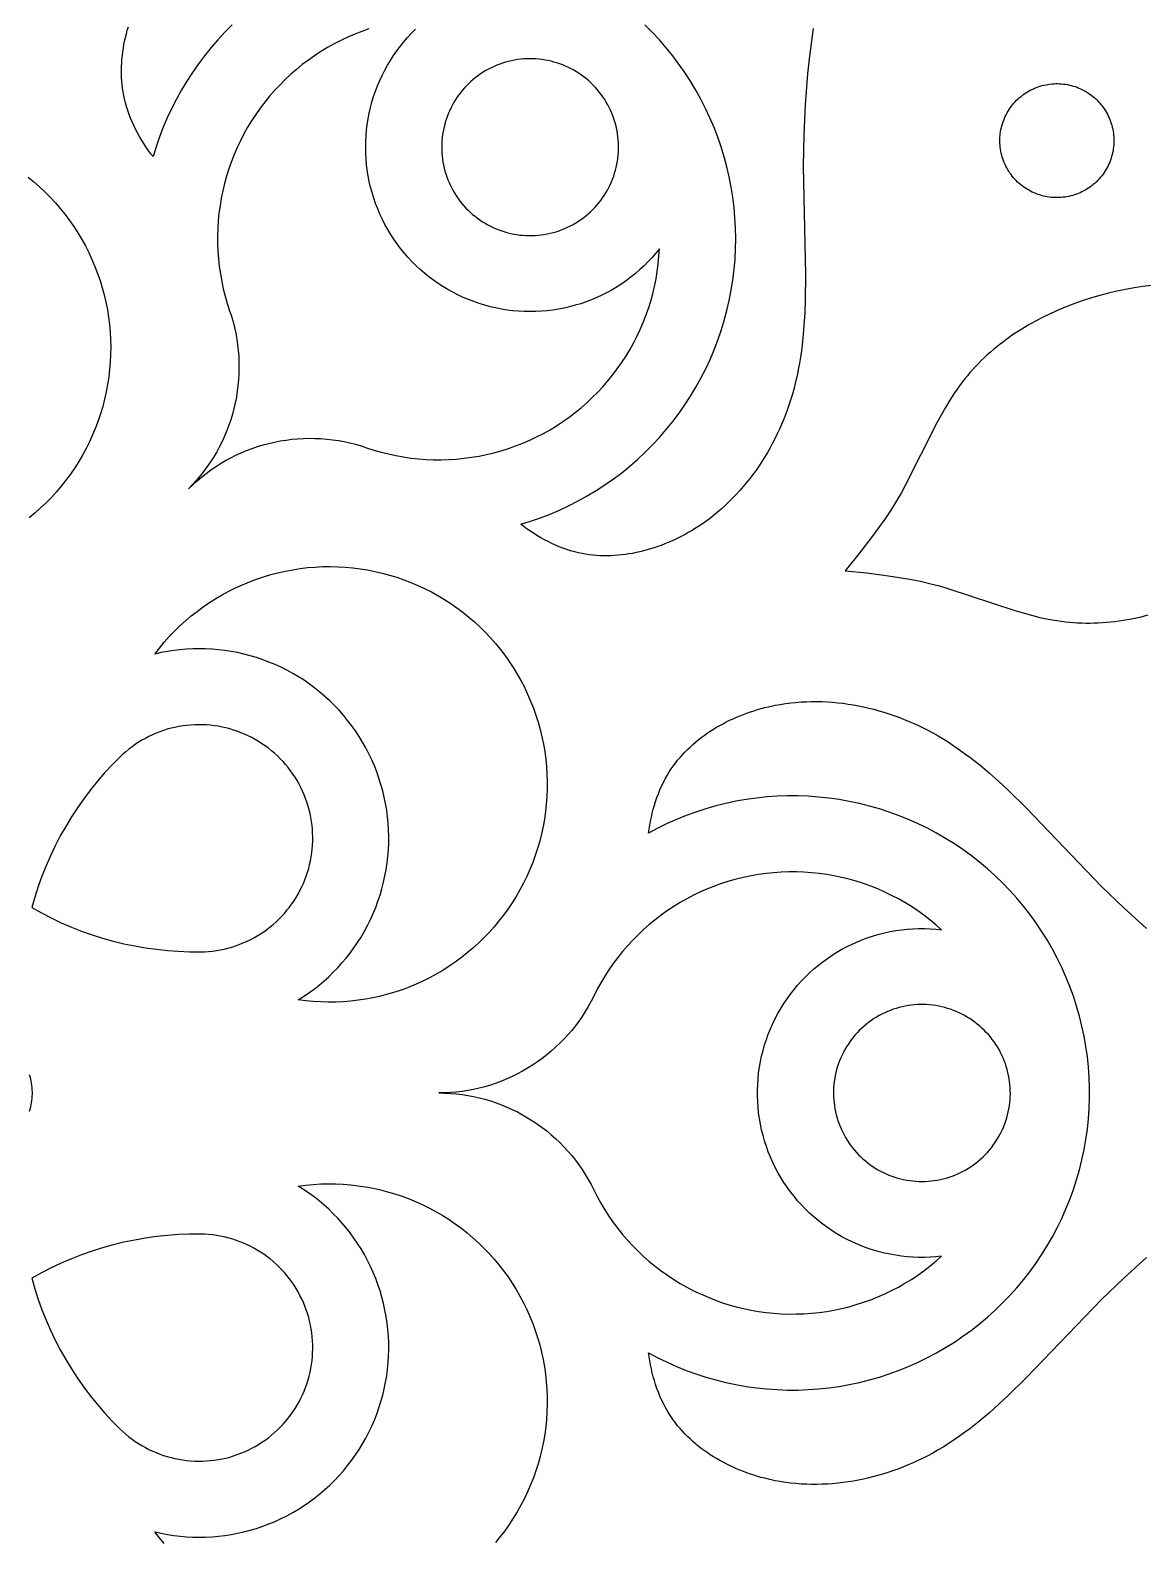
# Model space of a CAD drawing. Header units: millimetres. Extents: x -808 to 145, y 470 to 1424.
# Drawn here: x -249.9 to -46.2, y 865.2 to 1141.4 of the extents above; entities that cross this region are included whole.
import ezdxf

# ---------------------------------------------------------------- set-up
doc = ezdxf.new("R2010")
doc.units = ezdxf.units.MM
doc.layers.add('Layer 05', color=12, linetype='Continuous', true_color=0xde0000)

msp = doc.modelspace()

# ---------------------------------------------------------------- linework, layer by layer
at = {"layer": 'Layer 05'}
for points in [[(-227.41, 1118.26), (-227.86, 1118.85), (-228.3, 1119.45), (-228.72, 1120.06), (-229.13, 1120.68), (-229.52, 1121.32), (-229.9, 1121.96), (-230.26, 1122.61), (-230.61, 1123.27), (-230.94, 1123.94), (-231.24, 1124.62), (-231.53, 1125.31), (-231.8, 1126), (-232.05, 1126.7), (-232.27, 1127.41), (-232.47, 1128.12), (-232.65, 1128.84), (-232.79, 1129.48), (-232.9, 1130.13), (-233, 1130.79), (-233.08, 1131.44), (-233.14, 1132.1), (-233.18, 1132.76), (-233.2, 1133.43), (-233.2, 1134.09), (-233.19, 1134.76), (-233.16, 1135.42), (-233.11, 1136.09), (-233.04, 1136.76), (-232.96, 1137.43), (-232.86, 1138.09), (-232.75, 1138.76), (-232.62, 1139.42), (-232.47, 1140.08), (-232.31, 1140.74), (-232.13, 1141.4), (-231.94, 1142.05)], [(-212.91, 1142.38), (-214.25, 1141.04), (-215.54, 1139.65), (-216.79, 1138.22), (-217.98, 1136.74), (-219.13, 1135.23), (-220.22, 1133.67), (-221.25, 1132.08), (-222.23, 1130.46), (-223.15, 1128.8), (-224.01, 1127.11), (-224.82, 1125.39), (-225.56, 1123.64), (-226.24, 1121.87), (-226.86, 1120.08), (-227.41, 1118.26)], [(-187.9, 1141.65), (-189.21, 1141.19), (-190.51, 1140.68), (-191.79, 1140.13), (-193.05, 1139.54), (-194.28, 1138.9), (-195.5, 1138.22), (-196.69, 1137.5), (-197.85, 1136.74), (-198.99, 1135.94), (-200.1, 1135.1), (-201.18, 1134.22), (-202.23, 1133.31), (-203.25, 1132.36), (-204.24, 1131.37), (-205.19, 1130.36), (-206.1, 1129.31), (-206.98, 1128.23), (-207.82, 1127.12), (-208.62, 1125.98), (-209.38, 1124.82), (-210.11, 1123.63), (-210.79, 1122.41), (-211.42, 1121.17), (-212.02, 1119.92), (-212.57, 1118.64), (-213.08, 1117.34), (-213.54, 1116.03), (-213.96, 1114.7), (-214.33, 1113.36), (-214.66, 1112.01), (-214.93, 1110.64), (-215.16, 1109.27), (-215.35, 1107.89), (-215.48, 1106.5), (-215.57, 1105.12), (-215.61, 1103.72), (-215.61, 1102.33), (-215.55, 1100.94), (-215.45, 1099.55), (-215.3, 1098.17), (-215.1, 1096.79), (-214.85, 1095.42), (-214.56, 1094.06), (-214.22, 1092.71), (-213.84, 1091.37), (-213.41, 1090.05)], [(-134.71, 1101.4), (-135.37, 1100.58), (-136.06, 1099.79), (-136.78, 1099.03), (-137.52, 1098.29), (-138.29, 1097.57), (-139.09, 1096.89), (-139.9, 1096.23), (-140.74, 1095.6), (-141.6, 1095), (-142.48, 1094.43), (-143.39, 1093.89), (-144.3, 1093.38), (-145.24, 1092.91), (-146.19, 1092.47), (-147.16, 1092.06), (-148.14, 1091.68), (-149.13, 1091.34), (-150.13, 1091.04), (-151.15, 1090.77), (-152.17, 1090.53), (-153.2, 1090.33), (-154.24, 1090.17), (-155.28, 1090.05), (-156.33, 1089.96), (-157.37, 1089.9), (-158.42, 1089.89), (-159.47, 1089.9), (-160.52, 1089.96), (-161.56, 1090.05), (-162.61, 1090.18), (-163.64, 1090.35), (-164.67, 1090.55), (-165.69, 1090.79), (-166.71, 1091.06), (-167.71, 1091.37), (-168.7, 1091.71), (-169.68, 1092.08), (-170.65, 1092.49), (-171.6, 1092.94), (-172.53, 1093.42), (-173.45, 1093.92), (-174.35, 1094.47), (-175.23, 1095.04), (-176.09, 1095.64), (-176.93, 1096.27), (-177.74, 1096.93), (-178.53, 1097.62), (-179.3, 1098.34), (-180.04, 1099.08), (-180.76, 1099.84), (-181.45, 1100.64), (-182.11, 1101.45), (-182.74, 1102.29), (-183.34, 1103.15), (-183.91, 1104.03), (-184.45, 1104.93), (-184.96, 1105.85), (-185.44, 1106.78), (-185.88, 1107.73), (-186.29, 1108.7), (-186.67, 1109.68), (-187.01, 1110.67), (-187.32, 1111.67), (-187.59, 1112.68), (-187.83, 1113.71), (-188.03, 1114.74), (-188.2, 1115.77), (-188.33, 1116.81), (-188.42, 1117.86), (-188.47, 1118.91), (-188.49, 1119.96), (-188.48, 1121.01), (-188.42, 1122.05), (-188.33, 1123.1), (-188.21, 1124.14), (-188.04, 1125.18), (-187.84, 1126.21), (-187.61, 1127.23), (-187.34, 1128.24), (-187.04, 1129.25), (-186.7, 1130.24), (-186.32, 1131.22), (-185.91, 1132.19), (-185.47, 1133.14), (-185, 1134.07), (-184.49, 1134.99), (-183.95, 1135.89), (-183.38, 1136.78), (-182.78, 1137.64), (-182.15, 1138.48), (-181.49, 1139.29), (-180.81, 1140.09), (-180.09, 1140.85), (-179.35, 1141.6)], [(-160.12, 1050.96), (-158.3, 1051.52), (-156.51, 1052.14), (-154.74, 1052.82), (-152.99, 1053.56), (-151.27, 1054.37), (-149.58, 1055.23), (-147.92, 1056.15), (-146.29, 1057.13), (-144.7, 1058.16), (-143.15, 1059.25), (-141.63, 1060.39), (-140.16, 1061.59), (-138.73, 1062.84), (-137.34, 1064.13), (-136, 1065.47), (-134.71, 1066.86), (-133.46, 1068.29), (-132.27, 1069.77), (-131.13, 1071.29), (-130.04, 1072.84), (-129.01, 1074.43), (-128.03, 1076.06), (-127.11, 1077.72), (-126.25, 1079.41), (-125.45, 1081.13), (-124.71, 1082.88), (-124.03, 1084.65), (-123.41, 1086.45), (-122.86, 1088.26), (-122.36, 1090.1), (-121.94, 1091.94), (-121.58, 1093.81), (-121.28, 1095.68), (-121.05, 1097.57), (-120.88, 1099.46), (-120.79, 1101.35), (-120.75, 1103.25), (-120.79, 1105.15), (-120.89, 1107.04), (-121.05, 1108.93), (-121.28, 1110.82), (-121.58, 1112.69), (-121.94, 1114.55), (-122.37, 1116.4), (-122.86, 1118.24), (-123.42, 1120.05), (-124.04, 1121.85), (-124.72, 1123.62), (-125.46, 1125.36), (-126.26, 1127.08), (-127.12, 1128.77), (-128.04, 1130.43), (-129.02, 1132.06), (-130.05, 1133.65), (-131.14, 1135.21), (-132.28, 1136.72), (-133.48, 1138.2), (-134.72, 1139.63), (-136.02, 1141.02), (-137.36, 1142.36)], [(-106.58, 1141.72), (-106.96, 1138.95), (-107.3, 1136.17), (-107.58, 1133.39), (-108.02, 1127.79), (-108.28, 1122.17), (-108.38, 1116.52), (-108, 1096.68), (-108.03, 1091.98), (-108.11, 1089.65), (-108.25, 1087.32), (-108.45, 1085.01), (-108.73, 1082.7), (-108.89, 1081.56), (-109.08, 1080.42), (-109.29, 1079.28), (-109.52, 1078.14), (-109.78, 1077.01), (-110.07, 1075.89), (-110.38, 1074.76), (-110.72, 1073.65), (-111.01, 1072.75), (-111.32, 1071.86), (-111.65, 1070.97), (-112, 1070.09), (-112.37, 1069.22), (-112.75, 1068.34), (-113.15, 1067.48), (-113.57, 1066.62), (-114.01, 1065.78), (-114.47, 1064.93), (-114.94, 1064.1), (-115.44, 1063.28), (-115.95, 1062.47), (-116.47, 1061.67), (-117.02, 1060.88), (-117.58, 1060.1), (-118.16, 1059.34), (-118.75, 1058.58), (-119.37, 1057.85), (-120, 1057.12), (-120.64, 1056.41), (-121.31, 1055.72), (-121.99, 1055.04), (-122.68, 1054.38), (-123.4, 1053.74), (-124.13, 1053.11), (-124.87, 1052.5), (-125.63, 1051.91), (-126.41, 1051.34), (-127.21, 1050.79), (-128.02, 1050.27), (-128.84, 1049.76), (-129.43, 1049.42), (-130.03, 1049.08), (-130.63, 1048.76), (-131.24, 1048.45), (-131.86, 1048.16), (-132.48, 1047.87), (-133.11, 1047.6), (-133.75, 1047.34), (-134.39, 1047.09), (-135.03, 1046.86), (-135.68, 1046.64), (-136.33, 1046.44), (-136.98, 1046.25), (-137.64, 1046.07), (-138.3, 1045.91), (-138.96, 1045.76), (-139.62, 1045.63), (-140.29, 1045.52), (-140.95, 1045.42), (-141.62, 1045.34), (-142.29, 1045.27), (-142.95, 1045.22), (-143.62, 1045.19), (-144.29, 1045.18), (-144.95, 1045.18), (-145.61, 1045.2), (-146.28, 1045.24), (-146.93, 1045.3), (-147.59, 1045.38), (-148.24, 1045.48), (-148.89, 1045.59), (-149.54, 1045.73), (-150.26, 1045.91), (-150.97, 1046.11), (-151.68, 1046.33), (-152.38, 1046.58), (-153.07, 1046.85), (-153.76, 1047.13), (-154.43, 1047.44), (-155.1, 1047.77), (-155.77, 1048.12), (-156.42, 1048.48), (-157.06, 1048.86), (-157.69, 1049.25), (-158.32, 1049.66), (-158.93, 1050.08), (-159.53, 1050.52), (-160.12, 1050.96)], [(-250.31, 1114.52), (-249.25, 1113.65), (-248.21, 1112.74), (-247.21, 1111.79), (-246.24, 1110.81), (-245.3, 1109.8), (-244.41, 1108.76), (-243.54, 1107.69), (-242.72, 1106.58), (-241.93, 1105.45), (-241.18, 1104.3), (-240.48, 1103.11), (-239.81, 1101.91), (-239.19, 1100.68), (-238.6, 1099.43), (-238.07, 1098.16), (-237.57, 1096.88), (-237.13, 1095.58), (-236.72, 1094.26), (-236.36, 1092.93), (-236.05, 1091.59), (-235.79, 1090.24), (-235.57, 1088.88), (-235.4, 1087.51), (-235.28, 1086.14), (-235.2, 1084.76), (-235.17, 1083.38), (-235.19, 1082.01), (-235.26, 1080.63), (-235.37, 1079.26), (-235.53, 1077.89), (-235.74, 1076.53), (-235.99, 1075.18), (-236.3, 1073.83), (-236.64, 1072.5), (-237.04, 1071.18), (-237.48, 1069.87), (-237.96, 1068.59), (-238.49, 1067.31), (-239.06, 1066.06), (-239.68, 1064.83), (-240.33, 1063.62), (-241.03, 1062.43), (-241.77, 1061.27), (-242.55, 1060.13), (-243.37, 1059.02), (-244.22, 1057.94), (-245.11, 1056.89), (-246.04, 1055.88), (-247, 1054.89), (-248, 1053.94), (-249.03, 1053.02), (-250.09, 1052.14)], [(-188.33, 1064.97), (-187.01, 1064.54), (-185.67, 1064.15), (-184.32, 1063.82), (-182.96, 1063.52), (-181.59, 1063.28), (-180.21, 1063.08), (-178.83, 1062.93), (-177.44, 1062.83), (-176.05, 1062.77), (-174.65, 1062.77), (-173.26, 1062.81), (-171.87, 1062.89), (-170.49, 1063.03), (-169.11, 1063.21), (-167.74, 1063.45), (-166.37, 1063.72), (-165.02, 1064.05), (-163.68, 1064.42), (-162.35, 1064.84), (-161.04, 1065.3), (-159.74, 1065.81), (-158.46, 1066.36), (-157.2, 1066.95), (-155.97, 1067.59), (-154.75, 1068.27), (-153.56, 1068.99), (-152.4, 1069.76), (-151.26, 1070.56), (-150.15, 1071.4), (-149.07, 1072.28), (-148.02, 1073.19), (-147.01, 1074.14), (-146.02, 1075.13), (-145.07, 1076.14), (-144.16, 1077.19), (-143.28, 1078.28), (-142.44, 1079.39), (-141.64, 1080.52), (-140.88, 1081.69), (-140.16, 1082.88), (-139.48, 1084.1), (-138.84, 1085.33), (-138.25, 1086.59), (-137.7, 1087.87), (-137.19, 1089.17), (-136.73, 1090.48), (-136.31, 1091.81), (-135.94, 1093.15), (-135.62, 1094.5), (-135.34, 1095.87), (-135.11, 1097.24), (-134.93, 1098.62), (-134.8, 1100.01), (-134.71, 1101.4)], [(-44.64, 1094.69), (-46.23, 1094.49), (-47.81, 1094.25), (-49.39, 1093.96), (-50.97, 1093.64), (-52.53, 1093.27), (-54.09, 1092.86), (-55.63, 1092.41), (-57.15, 1091.92), (-58.66, 1091.39), (-60.15, 1090.82), (-61.62, 1090.21), (-63.06, 1089.57), (-64.48, 1088.88), (-65.87, 1088.15), (-67.24, 1087.38), (-68.57, 1086.57), (-69.87, 1085.73), (-71.13, 1084.84), (-71.75, 1084.38), (-72.36, 1083.92), (-72.95, 1083.44), (-73.54, 1082.96), (-74.12, 1082.46), (-74.69, 1081.95), (-75.24, 1081.44), (-75.79, 1080.92), (-76.32, 1080.38), (-76.85, 1079.84), (-77.36, 1079.28), (-77.86, 1078.72), (-78.34, 1078.15), (-78.82, 1077.57), (-79.3, 1076.95), (-79.77, 1076.31), (-80.23, 1075.67), (-80.68, 1075.02), (-81.54, 1073.69), (-82.37, 1072.33), (-83.15, 1070.94), (-83.91, 1069.54), (-89.71, 1058.04), (-90.48, 1056.64), (-91.29, 1055.25), (-92.34, 1053.56), (-93.44, 1051.91), (-94.59, 1050.29), (-95.77, 1048.69), (-98.21, 1045.55), (-100.7, 1042.45)], [(-213.41, 1090.05), (-213.08, 1089.03), (-212.78, 1088.01), (-212.52, 1086.97), (-212.29, 1085.93), (-212.1, 1084.87), (-211.95, 1083.82), (-211.83, 1082.76), (-211.74, 1081.69), (-211.7, 1080.62), (-211.69, 1079.55), (-211.71, 1078.49), (-211.77, 1077.42), (-211.87, 1076.36), (-212, 1075.3), (-212.17, 1074.24), (-212.38, 1073.19), (-212.62, 1072.15), (-212.89, 1071.12), (-213.2, 1070.1), (-213.55, 1069.08), (-213.93, 1068.09), (-214.34, 1067.1), (-214.78, 1066.13), (-215.26, 1065.17), (-215.77, 1064.23), (-216.31, 1063.31), (-216.89, 1062.41), (-217.49, 1061.53), (-218.12, 1060.67), (-218.78, 1059.83), (-219.47, 1059.01), (-220.19, 1058.22), (-220.93, 1057.45)], [(-220.93, 1057.45), (-220.16, 1058.19), (-219.37, 1058.91), (-218.55, 1059.6), (-217.71, 1060.26), (-216.85, 1060.89), (-215.97, 1061.49), (-215.07, 1062.06), (-214.15, 1062.61), (-213.21, 1063.12), (-212.25, 1063.59), (-211.28, 1064.04), (-210.29, 1064.45), (-209.29, 1064.83), (-208.28, 1065.18), (-207.26, 1065.49), (-206.23, 1065.76), (-205.19, 1066), (-204.14, 1066.21), (-203.08, 1066.37), (-202.02, 1066.51), (-200.96, 1066.61), (-199.89, 1066.67), (-198.82, 1066.69), (-197.76, 1066.68), (-196.69, 1066.63), (-195.62, 1066.55), (-194.56, 1066.43), (-193.5, 1066.28), (-192.45, 1066.09), (-191.41, 1065.86), (-190.37, 1065.6), (-189.35, 1065.3), (-188.33, 1064.97)], [(-227.08, 1027.2), (-226.24, 1028.29), (-225.36, 1029.35), (-224.44, 1030.38), (-223.49, 1031.37), (-222.5, 1032.34), (-221.48, 1033.26), (-220.44, 1034.16), (-219.36, 1035.01), (-218.25, 1035.83), (-217.11, 1036.61), (-215.95, 1037.35), (-214.76, 1038.05), (-213.55, 1038.7), (-212.32, 1039.32), (-211.07, 1039.89), (-209.79, 1040.42), (-208.5, 1040.9), (-207.2, 1041.34), (-205.88, 1041.73), (-204.55, 1042.08), (-203.2, 1042.38), (-201.85, 1042.64), (-200.49, 1042.85), (-199.12, 1043.01), (-197.75, 1043.12), (-196.37, 1043.19), (-194.99, 1043.21), (-193.62, 1043.18), (-192.24, 1043.1), (-190.87, 1042.98), (-189.5, 1042.81), (-188.14, 1042.59), (-186.79, 1042.33), (-185.45, 1042.01), (-184.12, 1041.66), (-182.8, 1041.25), (-181.5, 1040.8), (-180.21, 1040.31), (-178.95, 1039.77), (-177.7, 1039.19), (-176.47, 1038.57), (-175.26, 1037.9), (-174.08, 1037.2), (-172.93, 1036.45), (-171.79, 1035.66), (-170.69, 1034.84), (-169.62, 1033.97), (-168.58, 1033.07), (-167.56, 1032.14), (-166.59, 1031.17), (-165.64, 1030.17), (-164.73, 1029.13), (-163.86, 1028.07), (-163.02, 1026.97), (-162.23, 1025.85), (-161.47, 1024.7), (-160.75, 1023.52), (-160.07, 1022.32), (-159.44, 1021.1), (-158.85, 1019.86), (-158.3, 1018.59)], [(-100.7, 1042.45), (-96.75, 1042.03), (-92.81, 1041.53), (-90.84, 1041.23), (-88.88, 1040.9), (-86.93, 1040.51), (-85, 1040.06), (-83.45, 1039.65), (-81.9, 1039.2), (-69.68, 1035.17), (-68.15, 1034.71), (-66.61, 1034.29), (-65.07, 1033.91), (-63.52, 1033.58), (-62.74, 1033.44), (-61.96, 1033.31), (-61.18, 1033.19), (-60.39, 1033.1), (-59.65, 1033.02), (-58.9, 1032.96), (-58.15, 1032.91), (-57.4, 1032.88), (-56.64, 1032.87), (-55.89, 1032.87), (-55.13, 1032.88), (-54.37, 1032.91), (-53.62, 1032.96), (-52.86, 1033.02), (-52.1, 1033.09), (-51.34, 1033.17), (-50.58, 1033.27), (-49.82, 1033.39), (-48.3, 1033.65), (-46.78, 1033.97), (-45.27, 1034.35)], [(-211.99, 1027.46), (-213.14, 1027.67), (-214.3, 1027.85), (-215.46, 1027.99), (-216.62, 1028.09), (-217.79, 1028.14), (-218.96, 1028.16), (-220.13, 1028.14), (-221.3, 1028.09), (-222.47, 1027.99), (-223.63, 1027.85), (-224.79, 1027.67), (-225.94, 1027.46), (-227.08, 1027.2)], [(-186.91, 1006.74), (-187.39, 1007.85), (-187.91, 1008.94), (-188.47, 1010.02), (-189.06, 1011.07), (-189.69, 1012.1), (-190.36, 1013.11), (-191.06, 1014.09), (-191.8, 1015.05), (-192.57, 1015.99), (-193.37, 1016.89), (-194.2, 1017.77), (-195.06, 1018.62), (-195.95, 1019.44), (-196.87, 1020.22), (-197.82, 1020.97), (-198.79, 1021.69), (-199.78, 1022.38), (-200.8, 1023.03), (-201.84, 1023.65), (-202.91, 1024.22), (-203.99, 1024.76), (-205.09, 1025.27), (-206.2, 1025.73), (-207.33, 1026.16), (-208.48, 1026.54), (-209.64, 1026.89), (-210.81, 1027.19), (-211.99, 1027.46)], [(-158.3, 1018.59), (-157.79, 1017.31), (-157.33, 1016.01), (-156.92, 1014.7), (-156.55, 1013.37), (-156.22, 1012.04), (-155.95, 1010.69), (-155.72, 1009.33), (-155.53, 1007.96), (-155.4, 1006.59), (-155.31, 1005.22), (-155.27, 1003.84), (-155.27, 1002.46), (-155.33, 1001.09), (-155.43, 999.71), (-155.58, 998.35), (-155.77, 996.98), (-156.02, 995.63), (-156.31, 994.28), (-156.64, 992.94), (-157.02, 991.62), (-157.45, 990.31), (-157.92, 989.02), (-158.44, 987.74), (-159, 986.48), (-159.6, 985.24), (-160.25, 984.03), (-160.94, 982.83), (-161.67, 981.67), (-162.43, 980.52), (-163.24, 979.41), (-164.09, 978.32), (-164.97, 977.26), (-165.89, 976.24), (-166.84, 975.24), (-167.83, 974.28), (-168.85, 973.36), (-169.9, 972.47), (-170.98, 971.61), (-172.09, 970.8), (-173.23, 970.02), (-174.39, 969.28), (-175.58, 968.59), (-176.79, 967.93), (-178.03, 967.32), (-179.28, 966.75), (-180.55, 966.22), (-181.84, 965.74), (-183.15, 965.31), (-184.47, 964.91), (-185.8, 964.57), (-187.15, 964.27), (-188.5, 964.02), (-189.86, 963.81), (-191.23, 963.65), (-192.6, 963.54), (-193.98, 963.48), (-195.36, 963.46), (-196.73, 963.49), (-198.11, 963.57), (-199.48, 963.7), (-200.85, 963.87)], [(-136.7, 994.42), (-136.6, 995.15), (-136.48, 995.88), (-136.34, 996.61), (-136.19, 997.34), (-136.02, 998.07), (-135.84, 998.79), (-135.63, 999.51), (-135.41, 1000.22), (-135.17, 1000.93), (-134.91, 1001.62), (-134.63, 1002.31), (-134.32, 1002.99), (-134, 1003.66), (-133.66, 1004.32), (-133.3, 1004.97), (-132.92, 1005.6), (-132.56, 1006.15), (-132.18, 1006.69), (-131.79, 1007.23), (-131.38, 1007.74), (-130.95, 1008.25), (-130.51, 1008.75), (-130.06, 1009.23), (-129.59, 1009.71), (-129.11, 1010.17), (-128.62, 1010.62), (-128.11, 1011.05), (-127.6, 1011.48), (-127.07, 1011.89), (-126.52, 1012.29), (-125.97, 1012.68), (-125.41, 1013.06), (-124.84, 1013.42), (-124.26, 1013.78), (-123.67, 1014.12), (-123.07, 1014.44), (-122.47, 1014.76), (-121.86, 1015.06), (-121.24, 1015.35), (-120.61, 1015.63), (-119.98, 1015.89), (-119.34, 1016.15), (-118.7, 1016.38), (-118.05, 1016.61), (-117.4, 1016.82), (-116.75, 1017.02), (-116.09, 1017.21), (-115.43, 1017.39), (-114.49, 1017.61), (-113.54, 1017.81), (-112.59, 1017.98), (-111.64, 1018.13), (-110.69, 1018.25), (-109.73, 1018.35), (-108.77, 1018.42), (-107.81, 1018.47), (-106.85, 1018.5), (-105.89, 1018.5), (-104.93, 1018.48), (-103.97, 1018.43), (-103.02, 1018.37), (-102.06, 1018.28), (-101.11, 1018.17), (-100.16, 1018.04), (-99.21, 1017.88), (-98.27, 1017.71), (-97.33, 1017.52), (-96.39, 1017.3), (-95.46, 1017.07), (-94.54, 1016.82), (-93.62, 1016.55), (-92.71, 1016.26), (-91.81, 1015.95), (-90.91, 1015.62), (-90.02, 1015.28), (-89.15, 1014.92), (-88.27, 1014.54), (-87.41, 1014.15), (-86.56, 1013.74), (-85.72, 1013.31), (-84.69, 1012.76), (-83.68, 1012.19), (-82.68, 1011.59), (-81.7, 1010.98), (-80.73, 1010.34), (-79.78, 1009.68), (-78.84, 1009.01), (-77.91, 1008.32), (-76.09, 1006.88), (-74.31, 1005.39), (-72.57, 1003.84), (-70.86, 1002.25), (-67.52, 998.95), (-53.76, 984.65), (-49.69, 980.73), (-45.53, 976.94)], [(-199.76, 1001.42), (-200.05, 1002.08), (-200.36, 1002.74), (-200.7, 1003.38), (-201.05, 1004.01), (-201.43, 1004.63), (-201.83, 1005.23), (-202.25, 1005.82), (-202.69, 1006.4), (-203.15, 1006.95), (-203.63, 1007.5), (-204.13, 1008.02), (-204.65, 1008.53), (-205.18, 1009.02), (-205.73, 1009.49), (-206.3, 1009.94), (-206.88, 1010.37), (-207.48, 1010.78), (-208.09, 1011.17), (-208.71, 1011.54), (-209.35, 1011.89), (-209.99, 1012.21), (-210.65, 1012.51), (-211.32, 1012.79), (-212, 1013.05), (-212.69, 1013.28), (-213.38, 1013.48), (-214.08, 1013.67), (-214.79, 1013.82), (-215.5, 1013.96), (-216.21, 1014.07), (-216.93, 1014.15), (-217.66, 1014.21), (-218.38, 1014.24), (-219.1, 1014.25), (-219.83, 1014.23), (-220.55, 1014.19), (-221.27, 1014.12), (-221.99, 1014.03), (-222.7, 1013.91), (-223.41, 1013.77), (-224.12, 1013.6), (-224.82, 1013.41), (-225.51, 1013.19), (-226.19, 1012.95), (-226.87, 1012.69), (-227.53, 1012.4), (-228.19, 1012.09), (-228.83, 1011.76), (-229.46, 1011.4), (-230.08, 1011.03), (-230.68, 1010.63), (-231.27, 1010.21), (-231.85, 1009.77), (-232.41, 1009.31), (-232.96, 1008.84), (-233.48, 1008.34)], [(-233.48, 1008.34), (-234.9, 1006.9), (-236.28, 1005.42), (-237.6, 1003.89), (-238.87, 1002.32), (-240.09, 1000.71), (-241.25, 999.06), (-242.36, 997.37), (-243.41, 995.64), (-244.4, 993.88), (-245.33, 992.09), (-246.2, 990.26), (-247.01, 988.41), (-247.76, 986.54), (-248.44, 984.63), (-249.06, 982.71), (-249.62, 980.77)], [(-190, 974.36), (-189.35, 975.38), (-188.74, 976.43), (-188.16, 977.49), (-187.62, 978.57), (-187.12, 979.67), (-186.66, 980.79), (-186.24, 981.92), (-185.86, 983.07), (-185.52, 984.23), (-185.22, 985.4), (-184.96, 986.58), (-184.74, 987.77), (-184.56, 988.97), (-184.42, 990.17), (-184.33, 991.37), (-184.28, 992.58), (-184.27, 993.79), (-184.3, 995), (-184.37, 996.21), (-184.49, 997.41), (-184.65, 998.61), (-184.85, 999.8), (-185.09, 1000.99), (-185.37, 1002.16), (-185.7, 1003.33), (-186.06, 1004.48), (-186.46, 1005.62), (-186.91, 1006.74)], [(-218.71, 972.68), (-217.99, 972.7), (-217.27, 972.75), (-216.55, 972.82), (-215.83, 972.92), (-215.11, 973.04), (-214.4, 973.19), (-213.7, 973.36), (-213, 973.55), (-212.31, 973.77), (-211.63, 974.02), (-210.96, 974.29), (-210.3, 974.58), (-209.64, 974.89), (-209, 975.23), (-208.37, 975.58), (-207.76, 975.96), (-207.15, 976.36), (-206.56, 976.79), (-205.99, 977.23), (-205.43, 977.69), (-204.89, 978.17), (-204.37, 978.67), (-203.86, 979.19), (-203.37, 979.72), (-202.9, 980.28), (-202.45, 980.84), (-202.02, 981.43), (-201.61, 982.02), (-201.23, 982.63), (-200.86, 983.26), (-200.52, 983.9), (-200.19, 984.55), (-199.89, 985.2), (-199.62, 985.87), (-199.36, 986.55), (-199.14, 987.24), (-198.93, 987.93), (-198.75, 988.64), (-198.59, 989.34), (-198.46, 990.05), (-198.36, 990.77), (-198.28, 991.49), (-198.22, 992.21), (-198.19, 992.94), (-198.18, 993.66), (-198.2, 994.38), (-198.25, 995.11), (-198.32, 995.83), (-198.41, 996.55), (-198.53, 997.26), (-198.68, 997.97), (-198.84, 998.67), (-199.04, 999.37), (-199.26, 1000.06), (-199.5, 1000.75), (-199.76, 1001.42)], [(-136.7, 899.25), (-135.02, 898.36), (-133.31, 897.53), (-131.58, 896.75), (-129.82, 896.04), (-128.04, 895.4), (-126.23, 894.81), (-124.41, 894.29), (-122.56, 893.83), (-120.71, 893.44), (-118.84, 893.11), (-116.96, 892.85), (-115.07, 892.65), (-113.18, 892.52), (-111.28, 892.45), (-109.38, 892.45), (-107.49, 892.52), (-105.59, 892.65), (-103.71, 892.85), (-101.83, 893.12), (-99.96, 893.45), (-98.1, 893.84), (-96.26, 894.3), (-94.44, 894.83), (-92.63, 895.41), (-90.85, 896.06), (-89.09, 896.78), (-87.35, 897.55), (-85.65, 898.38), (-83.97, 899.27), (-82.33, 900.22), (-80.72, 901.23), (-79.15, 902.29), (-77.61, 903.41), (-76.12, 904.57), (-74.66, 905.79), (-73.25, 907.06), (-71.89, 908.38), (-70.57, 909.75), (-69.3, 911.16), (-68.08, 912.61), (-66.91, 914.11), (-65.8, 915.64), (-64.74, 917.22), (-63.73, 918.83), (-62.78, 920.47), (-61.89, 922.15), (-61.06, 923.85), (-60.29, 925.59), (-59.58, 927.35), (-58.93, 929.13), (-58.34, 930.94), (-57.82, 932.76), (-57.36, 934.6), (-56.97, 936.46), (-56.64, 938.33), (-56.37, 940.21), (-56.18, 942.09), (-56.04, 943.99), (-55.98, 945.88), (-55.98, 947.78), (-56.04, 949.68), (-56.18, 951.57), (-56.37, 953.46), (-56.64, 955.34), (-56.97, 957.21), (-57.36, 959.06), (-57.82, 960.91), (-58.34, 962.73), (-58.93, 964.54), (-59.58, 966.32), (-60.29, 968.08), (-61.06, 969.81), (-61.89, 971.52), (-62.78, 973.19), (-63.73, 974.84), (-64.74, 976.45), (-65.8, 978.02), (-66.91, 979.56), (-68.08, 981.05), (-69.3, 982.51), (-70.57, 983.92), (-71.89, 985.28), (-73.25, 986.6), (-74.66, 987.87), (-76.12, 989.09), (-77.61, 990.26), (-79.15, 991.38), (-80.72, 992.44), (-82.33, 993.44), (-83.97, 994.39), (-85.65, 995.29), (-87.35, 996.12), (-89.09, 996.89), (-90.85, 997.6), (-92.63, 998.25), (-94.44, 998.84), (-96.26, 999.36), (-98.1, 999.82), (-99.96, 1000.22), (-101.83, 1000.55), (-103.71, 1000.81), (-105.59, 1001.01), (-107.49, 1001.15), (-109.38, 1001.21), (-111.28, 1001.21), (-113.18, 1001.15), (-115.07, 1001.02), (-116.96, 1000.82), (-118.84, 1000.56), (-120.71, 1000.23), (-122.56, 999.83), (-124.41, 999.38), (-126.23, 998.85), (-128.04, 998.27), (-129.82, 997.62), (-131.58, 996.91), (-133.31, 996.14), (-135.02, 995.31), (-136.7, 994.42)], [(-83.07, 976.72), (-84.11, 977.64), (-85.19, 978.53), (-86.29, 979.38), (-87.43, 980.18), (-88.59, 980.95), (-89.77, 981.68), (-90.98, 982.37), (-92.22, 983.01), (-93.47, 983.62), (-94.75, 984.18), (-96.04, 984.69), (-97.35, 985.16), (-98.68, 985.58), (-100.01, 985.96), (-101.37, 986.3), (-102.73, 986.58), (-104.1, 986.82), (-105.48, 987.01), (-106.86, 987.16), (-108.25, 987.25), (-109.64, 987.3), (-111.03, 987.3), (-112.43, 987.25), (-113.81, 987.16), (-115.2, 987.02), (-116.58, 986.83), (-117.95, 986.59), (-119.31, 986.3), (-120.66, 985.97), (-122, 985.6), (-123.33, 985.17), (-124.64, 984.7), (-125.93, 984.19), (-127.21, 983.63), (-128.46, 983.03), (-129.7, 982.39), (-130.91, 981.7), (-132.1, 980.97), (-133.26, 980.21), (-134.39, 979.4), (-135.5, 978.55), (-136.57, 977.67), (-137.62, 976.75), (-138.63, 975.8), (-139.61, 974.81), (-140.55, 973.78), (-141.46, 972.73), (-142.34, 971.64), (-143.17, 970.53), (-143.97, 969.39), (-144.72, 968.22), (-145.44, 967.02), (-146.11, 965.81), (-146.74, 964.57)], [(-249.62, 980.77), (-247.85, 979.79), (-246.05, 978.87), (-244.23, 978), (-242.37, 977.21), (-240.49, 976.47), (-238.58, 975.8), (-236.66, 975.19), (-234.71, 974.64), (-232.75, 974.16), (-230.77, 973.75), (-228.78, 973.4), (-226.78, 973.13), (-224.77, 972.91), (-222.75, 972.77), (-220.73, 972.69), (-218.71, 972.68)], [(-83.07, 916.94), (-84.11, 916.83), (-85.16, 916.76), (-86.21, 916.73), (-87.26, 916.73), (-88.31, 916.77), (-89.35, 916.85), (-90.4, 916.96), (-91.44, 917.11), (-92.47, 917.29), (-93.49, 917.51), (-94.51, 917.77), (-95.52, 918.06), (-96.52, 918.38), (-97.5, 918.75), (-98.47, 919.14), (-99.43, 919.57), (-100.37, 920.03), (-101.3, 920.52), (-102.21, 921.05), (-103.1, 921.61), (-103.97, 922.2), (-104.81, 922.81), (-105.64, 923.46), (-106.44, 924.14), (-107.22, 924.84), (-107.98, 925.57), (-108.7, 926.33), (-109.41, 927.11), (-110.08, 927.91), (-110.72, 928.74), (-111.34, 929.59), (-111.93, 930.46), (-112.48, 931.35), (-113.01, 932.26), (-113.5, 933.18), (-113.96, 934.13), (-114.38, 935.09), (-114.78, 936.06), (-115.13, 937.05), (-115.46, 938.04), (-115.75, 939.05), (-116, 940.07), (-116.22, 941.1), (-116.4, 942.13), (-116.55, 943.17), (-116.65, 944.21), (-116.73, 945.26), (-116.76, 946.31), (-116.76, 947.36), (-116.73, 948.41), (-116.65, 949.45), (-116.55, 950.5), (-116.4, 951.54), (-116.22, 952.57), (-116, 953.6), (-115.75, 954.61), (-115.46, 955.62), (-115.13, 956.62), (-114.78, 957.61), (-114.38, 958.58), (-113.96, 959.54), (-113.5, 960.48), (-113.01, 961.41), (-112.48, 962.32), (-111.93, 963.21), (-111.34, 964.08), (-110.72, 964.93), (-110.08, 965.76), (-109.41, 966.56), (-108.7, 967.34), (-107.98, 968.1), (-107.22, 968.83), (-106.44, 969.53), (-105.64, 970.2), (-104.81, 970.85), (-103.97, 971.47), (-103.1, 972.06), (-102.21, 972.62), (-101.3, 973.14), (-100.37, 973.64), (-99.43, 974.1), (-98.47, 974.53), (-97.5, 974.92), (-96.52, 975.28), (-95.52, 975.61), (-94.51, 975.9), (-93.49, 976.15), (-92.47, 976.37), (-91.44, 976.56), (-90.4, 976.71), (-89.35, 976.82), (-88.31, 976.89), (-87.26, 976.93), (-86.21, 976.94), (-85.16, 976.9), (-84.11, 976.83), (-83.07, 976.72)], [(-200.85, 963.87), (-199.86, 964.5), (-198.89, 965.16), (-197.95, 965.85), (-197.03, 966.58), (-196.14, 967.33), (-195.27, 968.12), (-194.43, 968.93), (-193.61, 969.77), (-192.83, 970.64), (-192.08, 971.53), (-191.35, 972.45), (-190.66, 973.4), (-190, 974.36)], [(-146.74, 964.57), (-147.22, 963.61), (-147.74, 962.68), (-148.29, 961.76), (-148.87, 960.86), (-149.48, 959.98), (-150.11, 959.13), (-150.78, 958.29), (-151.47, 957.48), (-152.2, 956.69), (-152.94, 955.93), (-153.72, 955.19), (-154.51, 954.48), (-155.34, 953.8), (-156.18, 953.14), (-157.05, 952.51), (-157.93, 951.92), (-158.84, 951.35), (-159.76, 950.82), (-160.71, 950.31), (-161.66, 949.84), (-162.64, 949.4), (-163.63, 949), (-164.63, 948.62), (-165.64, 948.29), (-166.67, 947.98), (-167.7, 947.72), (-168.74, 947.48), (-169.79, 947.28), (-170.85, 947.12), (-171.91, 947), (-172.98, 946.91), (-174.04, 946.85), (-175.11, 946.83)], [(-250.01, 943.5), (-249.9, 943.88), (-249.8, 944.27), (-249.72, 944.66), (-249.65, 945.05), (-249.6, 945.44), (-249.56, 945.84), (-249.53, 946.24), (-249.52, 946.63), (-249.52, 947.03), (-249.53, 947.43), (-249.56, 947.83), (-249.6, 948.22), (-249.65, 948.62), (-249.72, 949.01), (-249.8, 949.4), (-249.9, 949.79), (-250.01, 950.17)], [(-175.11, 946.83), (-174.04, 946.81), (-172.98, 946.76), (-171.91, 946.67), (-170.85, 946.54), (-169.79, 946.38), (-168.74, 946.18), (-167.7, 945.95), (-166.67, 945.68), (-165.64, 945.38), (-164.63, 945.04), (-163.63, 944.67), (-162.64, 944.26), (-161.66, 943.82), (-160.71, 943.35), (-159.76, 942.85), (-158.84, 942.31), (-157.93, 941.75), (-157.05, 941.15), (-156.18, 940.52), (-155.34, 939.87), (-154.51, 939.19), (-153.72, 938.48), (-152.94, 937.74), (-152.2, 936.97), (-151.47, 936.19), (-150.78, 935.37), (-150.11, 934.54), (-149.48, 933.68), (-148.87, 932.8), (-148.29, 931.91), (-147.74, 930.99), (-147.22, 930.05), (-146.74, 929.1)], [(-200.85, 929.79), (-199.48, 929.97), (-198.11, 930.09), (-196.73, 930.17), (-195.36, 930.2), (-193.98, 930.19), (-192.6, 930.12), (-191.23, 930.01), (-189.86, 929.85), (-188.5, 929.65), (-187.15, 929.4), (-185.8, 929.1), (-184.47, 928.75), (-183.15, 928.36), (-181.84, 927.92), (-180.55, 927.44), (-179.28, 926.92), (-178.03, 926.35), (-176.79, 925.73), (-175.58, 925.08), (-174.39, 924.38), (-173.23, 923.65), (-172.09, 922.87), (-170.98, 922.05), (-169.9, 921.2), (-168.85, 920.31), (-167.83, 919.38), (-166.84, 918.42), (-165.89, 917.43), (-164.97, 916.4), (-164.09, 915.35), (-163.24, 914.26), (-162.43, 913.14), (-161.67, 912), (-160.94, 910.83), (-160.25, 909.64), (-159.6, 908.42), (-159, 907.18), (-158.44, 905.92), (-157.92, 904.65), (-157.45, 903.35), (-157.02, 902.05), (-156.64, 900.72), (-156.31, 899.39), (-156.02, 898.04), (-155.77, 896.68), (-155.58, 895.32), (-155.43, 893.95), (-155.33, 892.58), (-155.27, 891.2), (-155.27, 889.82), (-155.31, 888.45), (-155.4, 887.07), (-155.53, 885.7), (-155.72, 884.34), (-155.95, 882.98), (-156.22, 881.63), (-156.55, 880.29), (-156.92, 878.96), (-157.33, 877.65), (-157.79, 876.35), (-158.3, 875.07)], [(-190, 919.3), (-190.66, 920.27), (-191.35, 921.21), (-192.08, 922.13), (-192.83, 923.03), (-193.61, 923.89), (-194.43, 924.73), (-195.27, 925.55), (-196.14, 926.33), (-197.03, 927.09), (-197.95, 927.81), (-198.89, 928.51), (-199.86, 929.17), (-200.85, 929.79)], [(-146.74, 929.1), (-146.11, 927.86), (-145.44, 926.64), (-144.72, 925.45), (-143.97, 924.28), (-143.17, 923.14), (-142.34, 922.02), (-141.46, 920.94), (-140.55, 919.88), (-139.61, 918.86), (-138.63, 917.87), (-137.62, 916.92), (-136.57, 916), (-135.5, 915.11), (-134.39, 914.27), (-133.26, 913.46), (-132.1, 912.69), (-130.91, 911.96), (-129.7, 911.28), (-128.46, 910.63), (-127.21, 910.03), (-125.93, 909.48), (-124.64, 908.96), (-123.33, 908.49), (-122, 908.07), (-120.66, 907.69), (-119.31, 907.36), (-117.95, 907.08), (-116.58, 906.84), (-115.2, 906.65), (-113.81, 906.51), (-112.43, 906.41), (-111.03, 906.36), (-109.64, 906.37), (-108.25, 906.41), (-106.86, 906.51), (-105.48, 906.65), (-104.1, 906.85), (-102.73, 907.08), (-101.37, 907.37), (-100.01, 907.7), (-98.68, 908.08), (-97.35, 908.51), (-96.04, 908.98), (-94.75, 909.49), (-93.47, 910.05), (-92.22, 910.65), (-90.98, 911.3), (-89.77, 911.98), (-88.59, 912.71), (-87.43, 913.48), (-86.29, 914.29), (-85.19, 915.14), (-84.11, 916.02), (-83.07, 916.94)], [(-218.71, 920.98), (-220.73, 920.97), (-222.75, 920.9), (-224.77, 920.75), (-226.78, 920.54), (-228.78, 920.26), (-230.77, 919.91), (-232.75, 919.5), (-234.71, 919.02), (-236.66, 918.48), (-238.58, 917.87), (-240.49, 917.2), (-242.37, 916.46), (-244.23, 915.66), (-246.05, 914.8), (-247.85, 913.88), (-249.62, 912.9)], [(-199.76, 892.25), (-199.5, 892.92), (-199.26, 893.6), (-199.04, 894.29), (-198.84, 894.99), (-198.68, 895.7), (-198.53, 896.41), (-198.41, 897.12), (-198.32, 897.84), (-198.25, 898.56), (-198.2, 899.28), (-198.18, 900.01), (-198.19, 900.73), (-198.22, 901.45), (-198.28, 902.17), (-198.36, 902.89), (-198.46, 903.61), (-198.59, 904.32), (-198.75, 905.03), (-198.93, 905.73), (-199.14, 906.43), (-199.36, 907.11), (-199.62, 907.79), (-199.89, 908.46), (-200.19, 909.12), (-200.52, 909.77), (-200.86, 910.41), (-201.23, 911.03), (-201.61, 911.64), (-202.02, 912.24), (-202.45, 912.82), (-202.9, 913.39), (-203.37, 913.94), (-203.86, 914.48), (-204.37, 914.99), (-204.89, 915.49), (-205.43, 915.98), (-205.99, 916.44), (-206.56, 916.88), (-207.15, 917.3), (-207.76, 917.7), (-208.37, 918.08), (-209, 918.44), (-209.64, 918.78), (-210.3, 919.09), (-210.96, 919.38), (-211.63, 919.65), (-212.31, 919.89), (-213, 920.11), (-213.7, 920.31), (-214.4, 920.48), (-215.11, 920.62), (-215.83, 920.75), (-216.55, 920.84), (-217.27, 920.91), (-217.99, 920.96), (-218.71, 920.98)], [(-186.91, 886.92), (-186.46, 888.05), (-186.06, 889.19), (-185.7, 890.34), (-185.37, 891.5), (-185.09, 892.68), (-184.85, 893.86), (-184.65, 895.06), (-184.49, 896.26), (-184.37, 897.46), (-184.3, 898.67), (-184.27, 899.87), (-184.28, 901.08), (-184.33, 902.29), (-184.42, 903.5), (-184.56, 904.7), (-184.74, 905.89), (-184.96, 907.08), (-185.22, 908.26), (-185.52, 909.43), (-185.86, 910.59), (-186.24, 911.74), (-186.66, 912.87), (-187.12, 913.99), (-187.62, 915.09), (-188.16, 916.18), (-188.74, 917.24), (-189.35, 918.28), (-190, 919.3)], [(-45.53, 916.73), (-49.69, 912.94), (-53.76, 909.01), (-67.52, 894.72), (-70.86, 891.42), (-72.57, 889.83), (-74.31, 888.28), (-76.09, 886.78), (-77.91, 885.35), (-78.84, 884.66), (-79.78, 883.98), (-80.73, 883.33), (-81.7, 882.69), (-82.68, 882.07), (-83.68, 881.48), (-84.69, 880.9), (-85.72, 880.35), (-86.56, 879.93), (-87.41, 879.52), (-88.27, 879.12), (-89.15, 878.75), (-90.02, 878.39), (-90.91, 878.04), (-91.81, 877.72), (-92.71, 877.41), (-93.62, 877.12), (-94.54, 876.85), (-95.46, 876.6), (-96.39, 876.36), (-97.33, 876.15), (-98.27, 875.95), (-99.21, 875.78), (-100.16, 875.63), (-101.11, 875.5), (-102.06, 875.39), (-103.02, 875.3), (-103.97, 875.23), (-104.93, 875.19), (-105.89, 875.17), (-106.85, 875.17), (-107.81, 875.19), (-108.77, 875.24), (-109.73, 875.31), (-110.69, 875.41), (-111.64, 875.53), (-112.59, 875.68), (-113.54, 875.85), (-114.49, 876.05), (-115.43, 876.28), (-116.09, 876.45), (-116.75, 876.64), (-117.4, 876.84), (-118.05, 877.05), (-118.7, 877.28), (-119.34, 877.52), (-119.98, 877.77), (-120.61, 878.04), (-121.24, 878.31), (-121.86, 878.6), (-122.47, 878.91), (-123.07, 879.22), (-123.67, 879.55), (-124.26, 879.89), (-124.84, 880.24), (-125.41, 880.61), (-125.97, 880.98), (-126.52, 881.37), (-127.07, 881.77), (-127.6, 882.19), (-128.11, 882.61), (-128.62, 883.05), (-129.11, 883.5), (-129.59, 883.96), (-130.06, 884.43), (-130.51, 884.92), (-130.95, 885.41), (-131.38, 885.92), (-131.79, 886.44), (-132.18, 886.97), (-132.56, 887.51), (-132.92, 888.07), (-133.3, 888.7), (-133.66, 889.34), (-134, 890), (-134.32, 890.67), (-134.63, 891.35), (-134.91, 892.04), (-135.17, 892.74), (-135.41, 893.44), (-135.63, 894.16), (-135.84, 894.87), (-136.02, 895.6), (-136.19, 896.32), (-136.34, 897.05), (-136.48, 897.78), (-136.6, 898.51), (-136.7, 899.25)], [(-249.62, 912.9), (-249.06, 910.95), (-248.44, 909.03), (-247.76, 907.13), (-247.01, 905.25), (-246.2, 903.4), (-245.33, 901.58), (-244.4, 899.78), (-243.41, 898.02), (-242.36, 896.3), (-241.25, 894.61), (-240.09, 892.95), (-238.87, 891.34), (-237.6, 889.77), (-236.28, 888.24), (-234.9, 886.76), (-233.48, 885.33)], [(-233.48, 885.33), (-232.96, 884.83), (-232.41, 884.35), (-231.85, 883.89), (-231.27, 883.45), (-230.68, 883.04), (-230.08, 882.64), (-229.46, 882.26), (-228.83, 881.91), (-228.19, 881.57), (-227.53, 881.26), (-226.87, 880.98), (-226.19, 880.71), (-225.51, 880.47), (-224.82, 880.26), (-224.12, 880.07), (-223.41, 879.9), (-222.7, 879.76), (-221.99, 879.64), (-221.27, 879.54), (-220.55, 879.48), (-219.83, 879.43), (-219.1, 879.42), (-218.38, 879.42), (-217.66, 879.46), (-216.93, 879.52), (-216.21, 879.6), (-215.5, 879.71), (-214.79, 879.84), (-214.08, 880), (-213.38, 880.18), (-212.69, 880.39), (-212, 880.62), (-211.32, 880.87), (-210.65, 881.15), (-209.99, 881.45), (-209.35, 881.78), (-208.71, 882.12), (-208.09, 882.49), (-207.48, 882.88), (-206.88, 883.29), (-206.3, 883.72), (-205.73, 884.17), (-205.18, 884.65), (-204.65, 885.13), (-204.13, 885.64), (-203.63, 886.17), (-203.15, 886.71), (-202.69, 887.27), (-202.25, 887.84), (-201.83, 888.43), (-201.43, 889.04), (-201.05, 889.66), (-200.7, 890.29), (-200.36, 890.93), (-200.05, 891.58), (-199.76, 892.25)], [(-211.99, 866.21), (-210.81, 866.47), (-209.64, 866.78), (-208.48, 867.12), (-207.33, 867.51), (-206.2, 867.93), (-205.09, 868.4), (-203.99, 868.9), (-202.91, 869.44), (-201.84, 870.02), (-200.8, 870.63), (-199.78, 871.29), (-198.79, 871.97), (-197.82, 872.69), (-196.87, 873.44), (-195.95, 874.23), (-195.06, 875.05), (-194.2, 875.9), (-193.37, 876.77), (-192.57, 877.68), (-191.8, 878.61), (-191.06, 879.57), (-190.36, 880.56), (-189.69, 881.57), (-189.06, 882.6), (-188.47, 883.65), (-187.91, 884.72), (-187.39, 885.81), (-186.91, 886.92)], [(-158.3, 875.07), (-158.85, 873.81), (-159.44, 872.57), (-160.07, 871.34), (-160.75, 870.14), (-161.47, 868.97), (-162.23, 867.82), (-163.02, 866.69), (-163.86, 865.6), (-164.73, 864.53)], [(-227.08, 866.46), (-225.94, 866.21), (-224.79, 865.99), (-223.63, 865.82), (-222.47, 865.68), (-221.3, 865.58), (-220.13, 865.52), (-218.96, 865.5), (-217.79, 865.52), (-216.62, 865.58), (-215.46, 865.68), (-214.3, 865.82), (-213.14, 865.99), (-211.99, 866.21)], [(-225.36, 864.32), (-226.24, 865.37), (-227.08, 866.46)]]:
    msp.add_lwpolyline(points, dxfattribs=at)
for points in [[(-146.94, 1108.54), (-146.55, 1108.95), (-146.17, 1109.36), (-145.81, 1109.79), (-145.46, 1110.24), (-145.13, 1110.69), (-144.82, 1111.16), (-144.52, 1111.63), (-144.24, 1112.12), (-143.97, 1112.62), (-143.73, 1113.12), (-143.5, 1113.63), (-143.28, 1114.15), (-143.09, 1114.68), (-142.92, 1115.22), (-142.76, 1115.76), (-142.62, 1116.3), (-142.5, 1116.85), (-142.4, 1117.4), (-142.32, 1117.96), (-142.26, 1118.52), (-142.22, 1119.08), (-142.2, 1119.64), (-142.2, 1120.2), (-142.21, 1120.76), (-142.25, 1121.33), (-142.31, 1121.88), (-142.38, 1122.44), (-142.48, 1123), (-142.59, 1123.55), (-142.72, 1124.09), (-142.87, 1124.63), (-143.05, 1125.17), (-143.23, 1125.7), (-143.44, 1126.22), (-143.67, 1126.74), (-143.91, 1127.24), (-144.17, 1127.74), (-144.45, 1128.23), (-144.74, 1128.71), (-145.05, 1129.18), (-145.38, 1129.63), (-145.72, 1130.08), (-146.08, 1130.51), (-146.45, 1130.93), (-146.84, 1131.34), (-147.24, 1131.73), (-147.65, 1132.11), (-148.08, 1132.48), (-148.52, 1132.83), (-148.97, 1133.16), (-149.44, 1133.48), (-149.91, 1133.79), (-150.39, 1134.07), (-150.89, 1134.34), (-151.39, 1134.59), (-151.9, 1134.83), (-152.42, 1135.04), (-152.94, 1135.24), (-153.48, 1135.42), (-154.02, 1135.58), (-154.56, 1135.72), (-155.11, 1135.85), (-155.66, 1135.95), (-156.22, 1136.04), (-156.77, 1136.1), (-157.33, 1136.15), (-157.9, 1136.18), (-158.46, 1136.18), (-159.02, 1136.17), (-159.58, 1136.14), (-160.14, 1136.09), (-160.7, 1136.02), (-161.25, 1135.93), (-161.8, 1135.82), (-162.35, 1135.69), (-162.89, 1135.54), (-163.43, 1135.38), (-163.96, 1135.19), (-164.49, 1134.99), (-165, 1134.77), (-165.51, 1134.53), (-166.01, 1134.28), (-166.5, 1134), (-166.98, 1133.71), (-167.46, 1133.41), (-167.92, 1133.08), (-168.36, 1132.74), (-168.8, 1132.39), (-169.22, 1132.02), (-169.64, 1131.64), (-170.03, 1131.24), (-170.42, 1130.83), (-170.79, 1130.41), (-171.14, 1129.97), (-171.48, 1129.52), (-171.8, 1129.06), (-172.11, 1128.59), (-172.4, 1128.11), (-172.67, 1127.62), (-172.93, 1127.12), (-173.17, 1126.61), (-173.39, 1126.09), (-173.59, 1125.57), (-173.77, 1125.04), (-173.94, 1124.5), (-174.09, 1123.96), (-174.21, 1123.41), (-174.32, 1122.86), (-174.41, 1122.3), (-174.48, 1121.74), (-174.53, 1121.18), (-174.57, 1120.62), (-174.58, 1120.06), (-174.57, 1119.5), (-174.54, 1118.94), (-174.5, 1118.38), (-174.43, 1117.82), (-174.35, 1117.26), (-174.24, 1116.71), (-174.12, 1116.16), (-173.98, 1115.62), (-173.82, 1115.08), (-173.64, 1114.55), (-173.44, 1114.02), (-173.22, 1113.5), (-172.99, 1112.99), (-172.74, 1112.49), (-172.47, 1112), (-172.18, 1111.51), (-171.88, 1111.04), (-171.56, 1110.58), (-171.23, 1110.13), (-170.88, 1109.69), (-170.51, 1109.26), (-170.13, 1108.84), (-169.74, 1108.44), (-169.33, 1108.06), (-168.91, 1107.68), (-168.47, 1107.33), (-168.03, 1106.98), (-167.57, 1106.66), (-167.1, 1106.35), (-166.62, 1106.05), (-166.14, 1105.77), (-165.64, 1105.51), (-165.13, 1105.27), (-164.62, 1105.05), (-164.09, 1104.84), (-163.56, 1104.65), (-163.03, 1104.48), (-162.49, 1104.33), (-161.94, 1104.19), (-161.39, 1104.08), (-160.84, 1103.99), (-160.28, 1103.91), (-159.72, 1103.86), (-159.16, 1103.82), (-158.6, 1103.8), (-158.04, 1103.8), (-157.47, 1103.83), (-156.91, 1103.87), (-156.35, 1103.93), (-155.8, 1104.01), (-155.25, 1104.11), (-154.7, 1104.23), (-154.15, 1104.36), (-153.61, 1104.52), (-153.08, 1104.7), (-152.55, 1104.89), (-152.03, 1105.1), (-151.52, 1105.33), (-151.01, 1105.58), (-150.52, 1105.84), (-150.03, 1106.12), (-149.55, 1106.42), (-149.09, 1106.74), (-148.63, 1107.07), (-148.19, 1107.41), (-147.76, 1107.78), (-147.34, 1108.15)], [(-51.52, 1121.5), (-51.51, 1121.14), (-51.52, 1120.77), (-51.54, 1120.41), (-51.57, 1120.05), (-51.62, 1119.69), (-51.68, 1119.33), (-51.75, 1118.98), (-51.83, 1118.63), (-51.93, 1118.28), (-52.03, 1117.93), (-52.15, 1117.59), (-52.28, 1117.25), (-52.43, 1116.92), (-52.58, 1116.59), (-52.74, 1116.27), (-52.92, 1115.95), (-53.11, 1115.64), (-53.31, 1115.34), (-53.51, 1115.04), (-53.73, 1114.75), (-53.96, 1114.47), (-54.2, 1114.19), (-54.45, 1113.93), (-54.7, 1113.67), (-54.97, 1113.43), (-55.24, 1113.19), (-55.52, 1112.96), (-55.81, 1112.74), (-56.11, 1112.53), (-56.41, 1112.34), (-56.72, 1112.15), (-57.04, 1111.97), (-57.36, 1111.81), (-57.69, 1111.66), (-58.02, 1111.51), (-58.36, 1111.38), (-58.7, 1111.26), (-59.05, 1111.16), (-59.4, 1111.06), (-59.75, 1110.98), (-60.11, 1110.91), (-60.46, 1110.85), (-60.82, 1110.81), (-61.18, 1110.77), (-61.55, 1110.75), (-61.91, 1110.75), (-62.27, 1110.75), (-62.63, 1110.77), (-62.99, 1110.8), (-63.35, 1110.84), (-63.71, 1110.89), (-64.07, 1110.96), (-64.42, 1111.04), (-64.77, 1111.13), (-65.12, 1111.24), (-65.46, 1111.35), (-65.8, 1111.48), (-66.14, 1111.62), (-66.46, 1111.77), (-66.79, 1111.93), (-67.11, 1112.11), (-67.42, 1112.29), (-67.72, 1112.49), (-68.02, 1112.69), (-68.31, 1112.91), (-68.6, 1113.13), (-68.87, 1113.37), (-69.14, 1113.61), (-69.4, 1113.87), (-69.65, 1114.13), (-69.89, 1114.4), (-70.12, 1114.68), (-70.34, 1114.97), (-70.55, 1115.26), (-70.75, 1115.57), (-70.94, 1115.87), (-71.12, 1116.19), (-71.29, 1116.51), (-71.44, 1116.84), (-71.59, 1117.17), (-71.72, 1117.51), (-71.84, 1117.85), (-71.95, 1118.19), (-72.05, 1118.54), (-72.14, 1118.89), (-72.21, 1119.25), (-72.27, 1119.61), (-72.32, 1119.97), (-72.35, 1120.33), (-72.38, 1120.69), (-72.39, 1121.05), (-72.39, 1121.41), (-72.37, 1121.77), (-72.35, 1122.14), (-72.31, 1122.5), (-72.25, 1122.85), (-72.19, 1123.21), (-72.11, 1123.57), (-72.03, 1123.92), (-71.92, 1124.26), (-71.81, 1124.61), (-71.69, 1124.95), (-71.55, 1125.28), (-71.4, 1125.62), (-71.24, 1125.94), (-71.07, 1126.26), (-70.89, 1126.57), (-70.7, 1126.88), (-70.49, 1127.18), (-70.28, 1127.47), (-70.06, 1127.76), (-69.82, 1128.04), (-69.58, 1128.31), (-69.33, 1128.57), (-69.07, 1128.82), (-68.8, 1129.06), (-68.52, 1129.29), (-68.24, 1129.52), (-67.94, 1129.73), (-67.64, 1129.93), (-67.34, 1130.12), (-67.02, 1130.31), (-66.7, 1130.48), (-66.38, 1130.64), (-66.05, 1130.78), (-65.71, 1130.92), (-65.37, 1131.05), (-65.03, 1131.16), (-64.68, 1131.26), (-64.33, 1131.35), (-63.97, 1131.42), (-63.62, 1131.49), (-63.26, 1131.54), (-62.9, 1131.58), (-62.54, 1131.61), (-62.18, 1131.62), (-61.81, 1131.62), (-61.45, 1131.61), (-61.09, 1131.59), (-60.73, 1131.55), (-60.37, 1131.5), (-60.01, 1131.44), (-59.66, 1131.37), (-59.31, 1131.28), (-58.96, 1131.18), (-58.61, 1131.07), (-58.27, 1130.95), (-57.93, 1130.82), (-57.6, 1130.67), (-57.28, 1130.52), (-56.95, 1130.35), (-56.64, 1130.17), (-56.33, 1129.98), (-56.03, 1129.78), (-55.73, 1129.57), (-55.45, 1129.35), (-55.17, 1129.12), (-54.9, 1128.88), (-54.63, 1128.63), (-54.38, 1128.37), (-54.13, 1128.1), (-53.9, 1127.83), (-53.67, 1127.54), (-53.46, 1127.25), (-53.25, 1126.95), (-53.06, 1126.65), (-52.87, 1126.33), (-52.7, 1126.02), (-52.54, 1125.69), (-52.39, 1125.36), (-52.25, 1125.03), (-52.12, 1124.69), (-52, 1124.35), (-51.9, 1124), (-51.81, 1123.65), (-51.73, 1123.3), (-51.66, 1122.94), (-51.61, 1122.58), (-51.56, 1122.22), (-51.54, 1121.86)], [(-86.66, 930.64), (-86.1, 930.65), (-85.54, 930.68), (-84.98, 930.73), (-84.42, 930.8), (-83.87, 930.88), (-83.31, 930.99), (-82.77, 931.12), (-82.22, 931.26), (-81.69, 931.43), (-81.15, 931.61), (-80.63, 931.81), (-80.11, 932.03), (-79.6, 932.26), (-79.1, 932.52), (-78.61, 932.79), (-78.12, 933.08), (-77.65, 933.38), (-77.19, 933.7), (-76.74, 934.04), (-76.3, 934.39), (-75.88, 934.76), (-75.46, 935.14), (-75.07, 935.53), (-74.68, 935.94), (-74.31, 936.37), (-73.95, 936.8), (-73.61, 937.25), (-73.29, 937.71), (-72.98, 938.18), (-72.69, 938.66), (-72.41, 939.15), (-72.15, 939.65), (-71.91, 940.15), (-71.69, 940.67), (-71.48, 941.19), (-71.3, 941.72), (-71.13, 942.26), (-70.98, 942.8), (-70.85, 943.35), (-70.74, 943.9), (-70.65, 944.45), (-70.57, 945.01), (-70.52, 945.57), (-70.49, 946.13), (-70.47, 946.69), (-70.48, 947.25), (-70.5, 947.82), (-70.54, 948.38), (-70.61, 948.93), (-70.69, 949.49), (-70.79, 950.04), (-70.91, 950.59), (-71.05, 951.14), (-71.21, 951.68), (-71.39, 952.21), (-71.59, 952.74), (-71.8, 953.26), (-72.03, 953.77), (-72.28, 954.27), (-72.55, 954.77), (-72.83, 955.25), (-73.13, 955.73), (-73.45, 956.19), (-73.78, 956.64), (-74.13, 957.08), (-74.49, 957.51), (-74.87, 957.93), (-75.26, 958.33), (-75.67, 958.72), (-76.09, 959.09), (-76.52, 959.45), (-76.96, 959.8), (-77.42, 960.13), (-77.89, 960.44), (-78.36, 960.74), (-78.85, 961.02), (-79.35, 961.28), (-79.85, 961.52), (-80.37, 961.75), (-80.89, 961.96), (-81.42, 962.15), (-81.95, 962.32), (-82.49, 962.48), (-83.04, 962.61), (-83.59, 962.73), (-84.14, 962.83), (-84.7, 962.91), (-85.26, 962.96), (-85.82, 963), (-86.38, 963.02), (-86.94, 963.02), (-87.51, 963), (-88.07, 962.96), (-88.62, 962.91), (-89.18, 962.83), (-89.74, 962.73), (-90.28, 962.61), (-90.83, 962.48), (-91.37, 962.32), (-91.91, 962.15), (-92.43, 961.96), (-92.96, 961.75), (-93.47, 961.52), (-93.98, 961.28), (-94.47, 961.02), (-94.96, 960.74), (-95.44, 960.44), (-95.9, 960.13), (-96.36, 959.8), (-96.8, 959.45), (-97.24, 959.09), (-97.66, 958.72), (-98.06, 958.33), (-98.45, 957.93), (-98.83, 957.51), (-99.2, 957.08), (-99.54, 956.64), (-99.88, 956.19), (-100.19, 955.73), (-100.49, 955.25), (-100.78, 954.77), (-101.04, 954.27), (-101.29, 953.77), (-101.53, 953.26), (-101.74, 952.74), (-101.94, 952.21), (-102.11, 951.68), (-102.27, 951.14), (-102.41, 950.59), (-102.53, 950.04), (-102.63, 949.49), (-102.72, 948.93), (-102.78, 948.38), (-102.82, 947.82), (-102.85, 947.25), (-102.85, 946.69), (-102.84, 946.13), (-102.8, 945.57), (-102.75, 945.01), (-102.68, 944.45), (-102.59, 943.9), (-102.47, 943.35), (-102.34, 942.8), (-102.19, 942.26), (-102.03, 941.72), (-101.84, 941.19), (-101.63, 940.67), (-101.41, 940.15), (-101.17, 939.65), (-100.91, 939.15), (-100.64, 938.66), (-100.35, 938.18), (-100.04, 937.71), (-99.71, 937.25), (-99.37, 936.8), (-99.02, 936.37), (-98.64, 935.94), (-98.26, 935.53), (-97.86, 935.14), (-97.45, 934.76), (-97.02, 934.39), (-96.58, 934.04), (-96.13, 933.7), (-95.67, 933.38), (-95.2, 933.08), (-94.72, 932.79), (-94.23, 932.52), (-93.72, 932.26), (-93.21, 932.03), (-92.7, 931.81), (-92.17, 931.61), (-91.64, 931.43), (-91.1, 931.26), (-90.56, 931.12), (-90.01, 930.99), (-89.46, 930.88), (-88.9, 930.8), (-88.35, 930.73), (-87.79, 930.68), (-87.22, 930.65)]]:
    msp.add_lwpolyline(points, close=True, dxfattribs=at)

doc.saveas('drawing.dxf')
